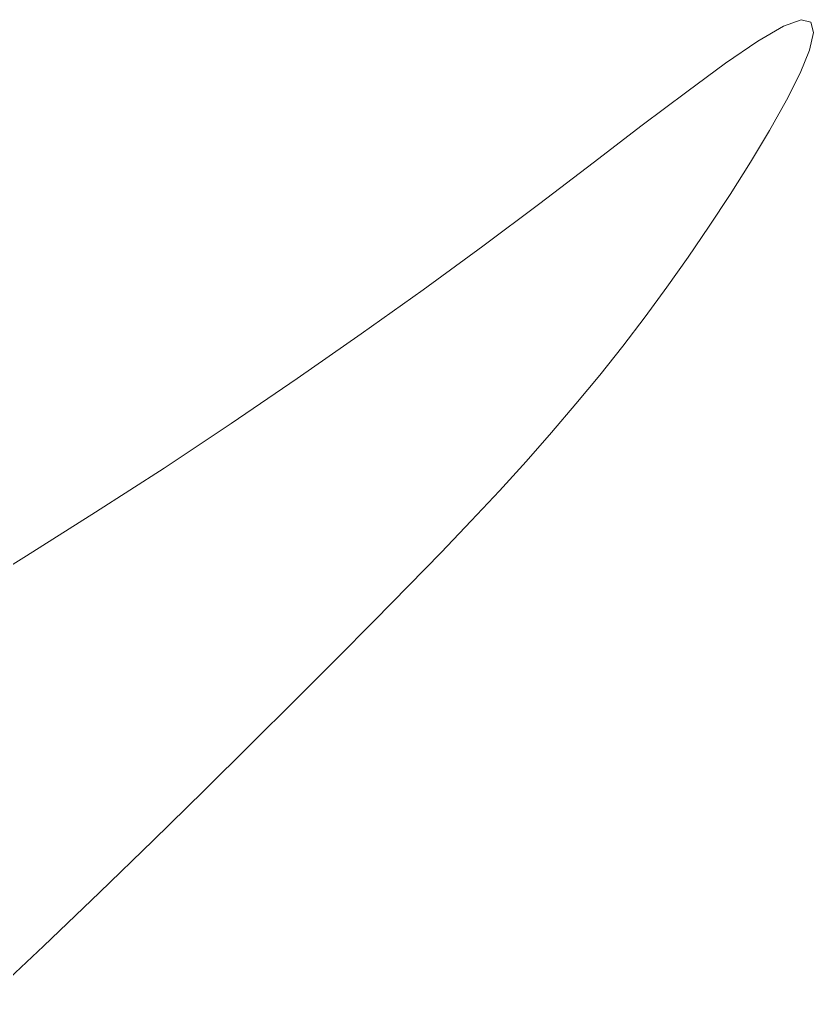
# Model space of a CAD drawing. Header units: millimetres. Extents: x 50 to 1435, y 50 to 1000.
# Drawn here: x 428.55 to 434.9, y 82.04 to 89.9 of the extents above; entities that cross this region are included whole.
import ezdxf
from ezdxf.enums import TextEntityAlignment as Align

# ---------------------------------------------------------------- set-up
doc = ezdxf.new("R2010")
doc.units = ezdxf.units.MM
doc.header["$LTSCALE"] = 5
doc.layers.add('標題 (ISO)', color=7, linetype='Continuous', lineweight=50)
doc.layers.add('輪廓線層', color=7, linetype='Continuous', lineweight=13)
doc.styles.add('文字型式124', font='')
doc.styles.add('文字型式61', font='')
doc.styles.add('文字型式65', font='')
doc.styles.add('文字型式85', font='')
doc.styles.add('文字型式88', font='')
doc.styles.get('文字型式124').set_extended_font_data('DFKai-SB')
doc.styles.get('文字型式61').set_extended_font_data('DFKai-SB')
doc.styles.get('文字型式65').set_extended_font_data('DFKai-SB')
doc.styles.get('文字型式85').set_extended_font_data('DFKai-SB')
doc.styles.get('文字型式88').set_extended_font_data('DFKai-SB')

# ---------------------------------------------------------------- blocks, each defined once
blk = doc.blocks.new('標題欄框 ISO')
at = {"layer": '輪廓線層', "color": 1}
for p, q in [((162.8805, 22.7801), (162.909, 22.7906)), ((162.909, 22.7906), (162.9245, 22.7867)), ((162.9245, 22.7867), (162.9283, 22.7698)), ((162.8396, 22.7563), (162.8805, 22.7801)), ((162.9283, 22.7698), (162.9219, 22.7419)), ((162.7876, 22.7208), (162.8396, 22.7563)), ((162.9219, 22.7419), (162.907, 22.7052)), ((162.7256, 22.6753), (162.7876, 22.7208)), ((162.907, 22.7052), (162.8852, 22.6616)), ((162.6546, 22.6217), (162.7256, 22.6753)), ((162.8852, 22.6616), (162.8581, 22.6133)), ((162.5759, 22.5614), (162.6546, 22.6217)), ((162.8581, 22.6133), (162.8275, 22.5623)), ((162.4905, 22.4964), (162.5759, 22.5614)), ((162.8275, 22.5623), (162.795, 22.5107)), ((162.795, 22.5107), (162.7618, 22.4601)), ((162.3996, 22.4282), (162.4905, 22.4964)), ((162.7618, 22.4601), (162.7282, 22.4107)), ((162.3042, 22.3584), (162.3996, 22.4282)), ((162.7282, 22.4107), (162.694, 22.3624)), ((162.694, 22.3624), (162.6591, 22.3149)), ((162.205, 22.2875), (162.3042, 22.3584)), ((162.6591, 22.3149), (162.6233, 22.2681)), ((162.1024, 22.2161), (162.205, 22.2875)), ((162.6233, 22.2681), (162.5865, 22.2218)), ((162.5865, 22.2218), (162.5485, 22.1757)), ((161.9971, 22.1444), (162.1024, 22.2161)), ((162.5485, 22.1757), (162.5093, 22.1297)), ((161.8894, 22.0729), (161.9971, 22.1444)), ((162.5093, 22.1297), (162.4686, 22.0836)), ((162.4686, 22.0836), (162.4259, 22.0367)), ((161.78, 22.0021), (161.8894, 22.0729)), ((162.4259, 22.0367), (162.3808, 21.9884)), ((161.6693, 21.9323), (161.78, 22.0021)), ((162.3808, 21.9884), (162.3327, 21.9379)), ((162.3327, 21.9379), (162.281, 21.8848)), ((161.5579, 21.8639), (161.6693, 21.9323)), ((162.281, 21.8848), (162.2254, 21.8282)), ((162.2254, 21.8282), (162.1651, 21.7675)), ((162.1651, 21.7675), (162.0998, 21.7022)), ((162.0998, 21.7022), (162.0291, 21.6316)), ((162.0291, 21.6316), (161.953, 21.5563)), ((161.953, 21.5563), (161.872, 21.4768)), ((161.872, 21.4768), (161.7864, 21.3937)), ((161.7864, 21.3937), (161.6964, 21.3077)), ((161.6964, 21.3077), (161.6024, 21.2193))]:
    blk.add_line(p, q, dxfattribs=at)
at = {"layer": '標題 (ISO)', "style": '文字型式65'}
blk.add_attdef('描述', text='', height=4, dxfattribs=at).set_placement((104.9472, 199.2993), align=Align.MIDDLE_LEFT)
at = {"layer": '標題 (ISO)'}
for tag, p, height, style in [('授權者_001', (314.5419, 37.2431), 3.5, '文字型式85'), ('視圖比例_001', (286.4548, 30.171), 3.5, '文字型式85'), ('狀態_001', (264.7973, 30.1299), 3.5, '文字型式85'), ('材料_001', (243.2054, 30.3828), 2.9995, '文字型式61'), ('主題_001', (152.1951, 28.703), 3.3, '文字型式124'), ('建立日期_001', (286.8812, 24.1161), 2.5, '文字型式88'), ('設計師_001', (345.4161, 17.0298), 3.5, '文字型式85'), ('工程師_001', (305.4161, 17.0298), 3.5, '文字型式85'), ('標題_001', (216.1785, 16.9007), 3.5, '文字型式85'), ('零件號碼_001', (256.8942, 17.2504), 2.9995, '文字型式61')]:
    blk.add_attdef(tag, p, '', height=height, dxfattribs=dict(at, style=style))

msp = doc.modelspace()

# ---------------------------------------------------------------- block references
at = {"xscale": 5, "yscale": 5, "zscale": 5}
msp.add_blockref('標題欄框 ISO', (-379.7398, -24.0547), dxfattribs=at)

doc.saveas('drawing.dxf')
